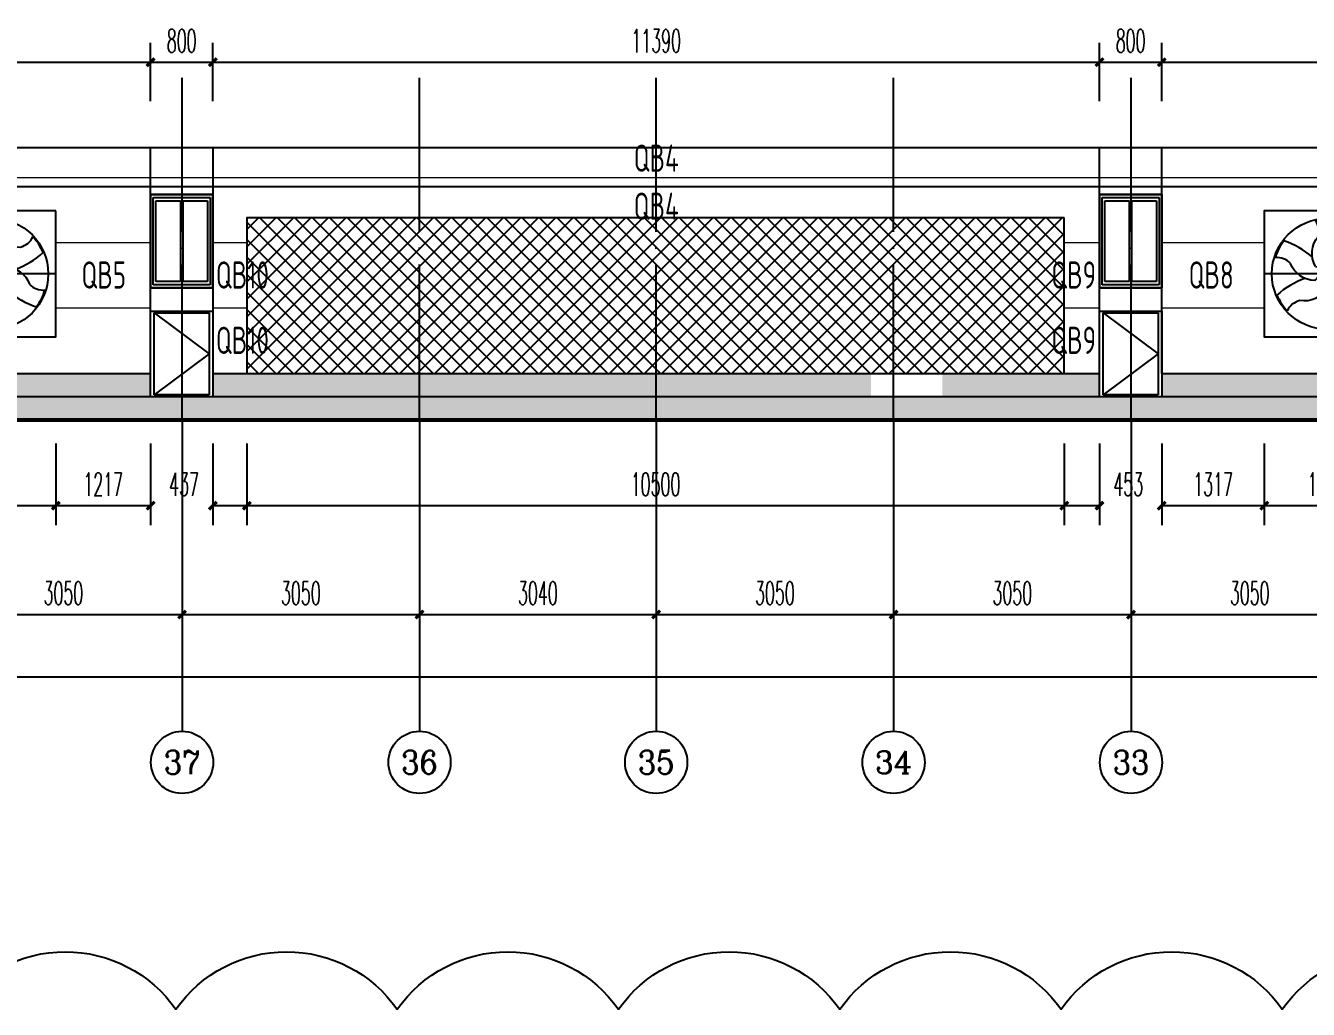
# Model space of a CAD drawing. Extents: x -472275 to 124489, y 67522 to 154054.
# Drawn here: x -444680 to -428202, y 88382 to 101028 of the extents above; entities that cross this region are included whole.
import ezdxf
from ezdxf.enums import TextEntityAlignment as Align

# ---------------------------------------------------------------- set-up
doc = ezdxf.new("R2010")
doc.units = 0
doc.header["$LTSCALE"] = 1000
doc.header["$MEASUREMENT"] = 0
doc.linetypes.add('DOTE', pattern=[2.42, 2, -0.2, 0.02, -0.2])
doc.linetypes.add('STRICHPUNKT', pattern=[25.4, 12.7, -6.35, 0, -6.35])
doc.layers.add('0_WALL PANEL', color=3, linetype='Continuous', lineweight=20)
for name, color, linetype in [('AXIS', 3, 'Continuous'), ('AXIS_TEXT', 7, 'Continuous'), ('DOTE', 1, 'DOTE'), ('EM50', 253, 'Continuous'), ('MITTELLINIE', 3, 'STRICHPUNKT'), ('PUB_DIM', 3, 'Continuous'), ('PUB_TEXT', 7, 'Continuous'), ('WALL', 7, 'Continuous'), ('建-立-门窗', 4, 'Continuous'), ('建-轴-标注', 3, 'Continuous')]:
    doc.layers.add(name, color=color, linetype=linetype)
doc.styles.add('_TCH_AXIS', font='COMPLEX', dxfattribs={"bigfont": 'GBCBIG'})
doc.styles.add('_TCH_DIM_T3', font='SIMPLEX.shx', dxfattribs={"width": 0.5, "bigfont": 'GBCBIG.shx'})
doc.styles.add('COMPLEX', font='COMPLEX')
doc.styles.add('TCCAD_Dimension', font='Tssdeng.shx', dxfattribs={"width": 0.7, "bigfont": 'hztxt.shx'})
doc.dimstyles.new('_TCH_ARCH&&100', dxfattribs={"dimtxt": 297.5, "dimasz": 100, "dimexe": 250, "dimexo": 300, "dimgap": 126.25, "dimtad": 1, "dimdec": 0, "dimzin": 0, "dimdsep": 46, "dimtxsty": '_TCH_DIM_T3', "dimblk": 'ARCHTICK', "dimcen": 0.09, "dimclrt": 7, "dimazin": 2, "dimtfac": 1, "dimtdec": 0, "dimtix": 1, "dimtmove": 2, "dimatfit": 3, "dimfxl": 1, "dimtolj": 1, "dimtzin": 0, "dimarcsym": 0})

# ---------------------------------------------------------------- blocks, each defined once
blk = doc.blocks.new('ELEVOPENINGLIB$SYSLIB$00000313')
for p, q in [((900, 2400), (0, 2400)), ((0, 2400), (0, 2000)), ((51.725, 2349.895), (51.725, 50.105)), ((848.275, 2349.895), (51.725, 2349.895)), ((848.275, 50.105), (848.275, 2349.895)), ((900, 2000), (900, 2400)), ((0, 2000), (0, 0)), ((900, 0), (900, 2000)), ((0, 0), (900, 0)), ((51.725, 50.105), (848.275, 50.105))]:
    blk.add_line(p, q)
at = {"color": 4}
for p, q in [((848.275, 2349.895), (51.725, 1200)), ((51.725, 1200), (848.275, 50.105))]:
    blk.add_line(p, q, dxfattribs=at)
blk = doc.blocks.new('ELEVOPENINGLIB$SYSLIB$00000163')
for p, q in [((0, 1500), (0, 0)), ((1200, 1500), (0, 1500)), ((50, 1450), (50, 50)), ((1150, 1450), (50, 1450)), ((1150, 50), (1150, 1450)), ((1200, 0), (1200, 1500)), ((100, 1400), (100, 100)), ((575, 1400), (100, 1400)), ((575, 100), (575, 1400)), ((625, 1400), (625, 100)), ((1100, 1400), (625, 1400)), ((1100, 100), (1100, 1400)), ((0, 0), (1200, 0)), ((50, 50), (1150, 50)), ((100, 100), (575, 100)), ((625, 100), (1100, 100))]:
    blk.add_line(p, q)
blk = doc.blocks.new('56风机')
at = {"color": 4}
blk.add_lwpolyline([(145037, 325361), (146657, 325361), (146657, 323741), (145037, 323741)], close=True, dxfattribs=at)
at = {"layer": 'EM50', "extrusion": (0, 0, -1)}
blk.add_circle((-145847, 324551), 713, dxfattribs=at)
for centre, radius, start, end in [((-146785, 325028), 1049, 349.1582, 12.0925), ((-145847, 324551), 702, 82.8151, 102.6914), ((-146203, 325097), 245, 343.8915, 34.7446), ((-145847, 324551), 702, 22.8151, 42.6914), ((-145552, 325132), 245, 283.8915, 334.7446), ((-146729, 323977), 1049, 49.1585, 72.0925), ((-145847, 324551), 702, 142.8151, 162.6914), ((-145903, 325602), 1049, 289.1581, 312.0924), ((-145466, 324406), 320, 133.8536, 168.6939), ((-145531, 324809), 320, 193.8536, 228.6944), ((-145912, 324953), 320, 253.8536, 288.6936), ((-146228, 324696), 320, 313.8536, 348.6934), ((-146497, 324516), 245, 43.8915, 94.7446), ((-145782, 324149), 320, 73.8536, 108.6934), ((-146163, 324293), 320, 13.8536, 48.6929), ((-145791, 323500), 1049, 109.1583, 132.0925), ((-145197, 324586), 245, 223.8915, 274.7446), ((-145847, 324551), 702, 322.8151, 342.6914), ((-144965, 325125), 1049, 229.1581, 252.0925), ((-144909, 324074), 1049, 169.1584, 192.0925), ((-146142, 323970), 245, 103.8915, 154.7446), ((-145847, 324551), 702, 202.8151, 222.6914), ((-145491, 324005), 245, 163.8915, 214.7446), ((-145847, 324551), 702, 262.8151, 282.6914)]:
    blk.add_arc(centre, radius, start, end, dxfattribs=at)
at = {"layer": 'EM50'}
for centre, start, end in [((145709, 324813), 330.2202, 39.9265), ((145552, 324563), 30.2202, 99.9265), ((145689, 324301), 90.22, 159.9263), ((146005, 324801), 270.2199, 339.9262), ((145985, 324289), 150.2202, 219.9265), ((146142, 324539), 210.2202, 279.9265)]:
    blk.add_arc(centre, 336, start, end, dxfattribs=at)
at = {"layer": 'MITTELLINIE'}
for p, q in [((145847, 323741), (145847, 325361)), ((145037, 324551), (146657, 324551))]:
    blk.add_line(p, q, dxfattribs=at)
blk = doc.blocks.new('_ArchTick')
at = {"color": 0, "linetype": 'ByBlock', "const_width": 0.4}
blk.add_lwpolyline([(-0.5, -0.5), (0.5, 0.5)], dxfattribs=at)
blk = doc.blocks.new('*D22')
at = {"layer": 'Defpoints', "color": 0, "transparency": 16777216}
for p in [(-431338, 95957), (-430885, 95957), (-430885, 94857)]:
    blk.add_point(p, dxfattribs=at)
at = {"layer": 'PUB_DIM', "color": 0, "lineweight": -2, "transparency": 16777216}
for p, q in [((-431338, 95657), (-431338, 94607)), ((-430885, 95657), (-430885, 94607)), ((-431338, 94857), (-430885, 94857))]:
    blk.add_line(p, q, dxfattribs=at)
at = {"layer": 'PUB_DIM', "color": 0, "lineweight": -2, "transparency": 16777216, "xscale": 100, "yscale": 100, "zscale": 100, "rotation": 180}
blk.add_blockref('_ArchTick', (-431338, 94857), dxfattribs=at)
at = {"layer": 'PUB_DIM', "color": 0, "lineweight": -2, "transparency": 16777216, "xscale": 100, "yscale": 100, "zscale": 100}
blk.add_blockref('_ArchTick', (-430885, 94857), dxfattribs=at)
at = {"layer": 'PUB_DIM', "color": 7, "transparency": 16777216, "insert": (-430515, 95132), "char_height": 297.5, "attachment_point": 5, "style": '_TCH_DIM_T3'}
blk.add_mtext('\\A1;453', dxfattribs=at)
blk = doc.blocks.new('*D23')
at = {"layer": 'Defpoints', "color": 0, "transparency": 16777216}
for p in [(-441838, 95957), (-431338, 95957), (-431338, 94857)]:
    blk.add_point(p, dxfattribs=at)
at = {"layer": 'PUB_DIM', "color": 0, "lineweight": -2, "transparency": 16777216}
for p, q in [((-441838, 95657), (-441838, 94607)), ((-431338, 95657), (-431338, 94607)), ((-441838, 94857), (-431338, 94857))]:
    blk.add_line(p, q, dxfattribs=at)
at = {"layer": 'PUB_DIM', "color": 0, "lineweight": -2, "transparency": 16777216, "xscale": 100, "yscale": 100, "zscale": 100, "rotation": 180}
blk.add_blockref('_ArchTick', (-441838, 94857), dxfattribs=at)
at = {"layer": 'PUB_DIM', "color": 0, "lineweight": -2, "transparency": 16777216, "xscale": 100, "yscale": 100, "zscale": 100}
blk.add_blockref('_ArchTick', (-431338, 94857), dxfattribs=at)
at = {"layer": 'PUB_DIM', "color": 7, "transparency": 16777216, "insert": (-436588, 95132), "char_height": 297.5, "attachment_point": 5, "style": '_TCH_DIM_T3'}
blk.add_mtext('\\A1;10500', dxfattribs=at)
blk = doc.blocks.new('*D24')
at = {"layer": 'Defpoints', "color": 0, "transparency": 16777216}
for p in [(-442275, 95957), (-441838, 95957), (-441838, 94857)]:
    blk.add_point(p, dxfattribs=at)
at = {"layer": 'PUB_DIM', "color": 0, "lineweight": -2, "transparency": 16777216}
for p, q in [((-442275, 95657), (-442275, 94607)), ((-441838, 95657), (-441838, 94607)), ((-442275, 94857), (-441838, 94857))]:
    blk.add_line(p, q, dxfattribs=at)
at = {"layer": 'PUB_DIM', "color": 0, "lineweight": -2, "transparency": 16777216, "xscale": 100, "yscale": 100, "zscale": 100, "rotation": 180}
blk.add_blockref('_ArchTick', (-442275, 94857), dxfattribs=at)
at = {"layer": 'PUB_DIM', "color": 0, "lineweight": -2, "transparency": 16777216, "xscale": 100, "yscale": 100, "zscale": 100}
blk.add_blockref('_ArchTick', (-441838, 94857), dxfattribs=at)
at = {"layer": 'PUB_DIM', "color": 7, "transparency": 16777216, "insert": (-442645, 95132), "char_height": 297.5, "attachment_point": 5, "style": '_TCH_DIM_T3'}
blk.add_mtext('\\A1;437', dxfattribs=at)
blk = doc.blocks.new('*D25')
at = {"layer": 'Defpoints', "color": 0, "transparency": 16777216}
for p in [(-444292, 95957), (-443075, 95957), (-443075, 94857)]:
    blk.add_point(p, dxfattribs=at)
at = {"layer": 'PUB_DIM', "color": 0, "lineweight": -2, "transparency": 16777216}
for p, q in [((-444292, 95657), (-444292, 94607)), ((-443075, 95657), (-443075, 94607)), ((-444292, 94857), (-443075, 94857))]:
    blk.add_line(p, q, dxfattribs=at)
at = {"layer": 'PUB_DIM', "color": 0, "lineweight": -2, "transparency": 16777216, "xscale": 100, "yscale": 100, "zscale": 100, "rotation": 180}
blk.add_blockref('_ArchTick', (-444292, 94857), dxfattribs=at)
at = {"layer": 'PUB_DIM', "color": 0, "lineweight": -2, "transparency": 16777216, "xscale": 100, "yscale": 100, "zscale": 100}
blk.add_blockref('_ArchTick', (-443075, 94857), dxfattribs=at)
at = {"layer": 'PUB_DIM', "color": 7, "transparency": 16777216, "insert": (-443684, 95132), "char_height": 297.5, "attachment_point": 5, "style": '_TCH_DIM_T3'}
blk.add_mtext('\\A1;1217', dxfattribs=at)
blk = doc.blocks.new('*D26')
at = {"layer": 'Defpoints', "color": 0, "transparency": 16777216}
for p in [(-445912, 95957), (-444292, 95957), (-444292, 94857)]:
    blk.add_point(p, dxfattribs=at)
at = {"layer": 'PUB_DIM', "color": 0, "lineweight": -2, "transparency": 16777216}
for p, q in [((-445912, 95657), (-445912, 94607)), ((-444292, 95657), (-444292, 94607)), ((-445912, 94857), (-444292, 94857))]:
    blk.add_line(p, q, dxfattribs=at)
at = {"layer": 'PUB_DIM', "color": 0, "lineweight": -2, "transparency": 16777216, "xscale": 100, "yscale": 100, "zscale": 100, "rotation": 180}
blk.add_blockref('_ArchTick', (-445912, 94857), dxfattribs=at)
at = {"layer": 'PUB_DIM', "color": 0, "lineweight": -2, "transparency": 16777216, "xscale": 100, "yscale": 100, "zscale": 100}
blk.add_blockref('_ArchTick', (-444292, 94857), dxfattribs=at)
at = {"layer": 'PUB_DIM', "color": 7, "transparency": 16777216, "insert": (-445102, 95132), "char_height": 297.5, "attachment_point": 5, "style": '_TCH_DIM_T3'}
blk.add_mtext('\\A1;1620', dxfattribs=at)
blk = doc.blocks.new('*D37')
at = {"layer": 'Defpoints', "color": 0, "transparency": 16777216}
for p in [(-428768, 95957), (-427148, 95957), (-427148, 94857)]:
    blk.add_point(p, dxfattribs=at)
at = {"layer": 'PUB_DIM', "color": 0, "lineweight": -2, "transparency": 16777216}
for p, q in [((-428768, 95657), (-428768, 94607)), ((-427148, 95657), (-427148, 94607)), ((-428768, 94857), (-427148, 94857))]:
    blk.add_line(p, q, dxfattribs=at)
at = {"layer": 'PUB_DIM', "color": 0, "lineweight": -2, "transparency": 16777216, "xscale": 100, "yscale": 100, "zscale": 100, "rotation": 180}
blk.add_blockref('_ArchTick', (-428768, 94857), dxfattribs=at)
at = {"layer": 'PUB_DIM', "color": 0, "lineweight": -2, "transparency": 16777216, "xscale": 100, "yscale": 100, "zscale": 100}
blk.add_blockref('_ArchTick', (-427148, 94857), dxfattribs=at)
at = {"layer": 'PUB_DIM', "color": 7, "transparency": 16777216, "insert": (-427958, 95132), "char_height": 297.5, "attachment_point": 5, "style": '_TCH_DIM_T3'}
blk.add_mtext('\\A1;1620', dxfattribs=at)
blk = doc.blocks.new('*D38')
at = {"layer": 'Defpoints', "color": 0, "transparency": 16777216}
for p in [(-430085, 95957), (-428768, 95957), (-428768, 94857)]:
    blk.add_point(p, dxfattribs=at)
at = {"layer": 'PUB_DIM', "color": 0, "lineweight": -2, "transparency": 16777216}
for p, q in [((-430085, 95657), (-430085, 94607)), ((-428768, 95657), (-428768, 94607)), ((-430085, 94857), (-428768, 94857))]:
    blk.add_line(p, q, dxfattribs=at)
at = {"layer": 'PUB_DIM', "color": 0, "lineweight": -2, "transparency": 16777216, "xscale": 100, "yscale": 100, "zscale": 100, "rotation": 180}
blk.add_blockref('_ArchTick', (-430085, 94857), dxfattribs=at)
at = {"layer": 'PUB_DIM', "color": 0, "lineweight": -2, "transparency": 16777216, "xscale": 100, "yscale": 100, "zscale": 100}
blk.add_blockref('_ArchTick', (-428768, 94857), dxfattribs=at)
at = {"layer": 'PUB_DIM', "color": 7, "transparency": 16777216, "insert": (-429426, 95132), "char_height": 297.5, "attachment_point": 5, "style": '_TCH_DIM_T3'}
blk.add_mtext('\\A1;1317', dxfattribs=at)
blk = doc.blocks.new('*D77')
at = {"layer": 'Defpoints', "color": 0, "transparency": 16777216}
for p in [(-443075, 100557), (-454465, 99757), (-443075, 99757)]:
    blk.add_point(p, dxfattribs=at)
at = {"layer": 'PUB_DIM', "color": 0, "lineweight": -2, "transparency": 16777216}
for p, q in [((-454465, 100057), (-454465, 100807)), ((-443075, 100057), (-443075, 100807)), ((-454465, 100557), (-443075, 100557))]:
    blk.add_line(p, q, dxfattribs=at)
at = {"layer": 'PUB_DIM', "color": 0, "lineweight": -2, "transparency": 16777216, "xscale": 100, "yscale": 100, "zscale": 100, "rotation": 180}
blk.add_blockref('_ArchTick', (-454465, 100557), dxfattribs=at)
at = {"layer": 'PUB_DIM', "color": 0, "lineweight": -2, "transparency": 16777216, "xscale": 100, "yscale": 100, "zscale": 100}
blk.add_blockref('_ArchTick', (-443075, 100557), dxfattribs=at)
at = {"layer": 'PUB_DIM', "color": 7, "transparency": 16777216, "insert": (-448770, 100832), "char_height": 297.5, "attachment_point": 5, "style": '_TCH_DIM_T3'}
blk.add_mtext('\\A1;11390', dxfattribs=at)
blk = doc.blocks.new('*D78')
at = {"layer": 'Defpoints', "color": 0, "transparency": 16777216}
for p in [(-442275, 100557), (-443075, 99757), (-442275, 99757)]:
    blk.add_point(p, dxfattribs=at)
at = {"layer": 'PUB_DIM', "color": 0, "lineweight": -2, "transparency": 16777216}
for p, q in [((-443075, 100057), (-443075, 100807)), ((-442275, 100057), (-442275, 100807)), ((-443075, 100557), (-442275, 100557))]:
    blk.add_line(p, q, dxfattribs=at)
at = {"layer": 'PUB_DIM', "color": 0, "lineweight": -2, "transparency": 16777216, "xscale": 100, "yscale": 100, "zscale": 100, "rotation": 180}
blk.add_blockref('_ArchTick', (-443075, 100557), dxfattribs=at)
at = {"layer": 'PUB_DIM', "color": 0, "lineweight": -2, "transparency": 16777216, "xscale": 100, "yscale": 100, "zscale": 100}
blk.add_blockref('_ArchTick', (-442275, 100557), dxfattribs=at)
at = {"layer": 'PUB_DIM', "color": 7, "transparency": 16777216, "insert": (-442675, 100832), "char_height": 297.5, "attachment_point": 5, "style": '_TCH_DIM_T3'}
blk.add_mtext('\\A1;800', dxfattribs=at)
blk = doc.blocks.new('*D79')
at = {"layer": 'Defpoints', "color": 0, "transparency": 16777216}
for p in [(-430885, 100557), (-442275, 99757), (-430885, 99757)]:
    blk.add_point(p, dxfattribs=at)
at = {"layer": 'PUB_DIM', "color": 0, "lineweight": -2, "transparency": 16777216}
for p, q in [((-442275, 100057), (-442275, 100807)), ((-430885, 100057), (-430885, 100807)), ((-442275, 100557), (-430885, 100557))]:
    blk.add_line(p, q, dxfattribs=at)
at = {"layer": 'PUB_DIM', "color": 0, "lineweight": -2, "transparency": 16777216, "xscale": 100, "yscale": 100, "zscale": 100, "rotation": 180}
blk.add_blockref('_ArchTick', (-442275, 100557), dxfattribs=at)
at = {"layer": 'PUB_DIM', "color": 0, "lineweight": -2, "transparency": 16777216, "xscale": 100, "yscale": 100, "zscale": 100}
blk.add_blockref('_ArchTick', (-430885, 100557), dxfattribs=at)
at = {"layer": 'PUB_DIM', "color": 7, "transparency": 16777216, "insert": (-436580, 100832), "char_height": 297.5, "attachment_point": 5, "style": '_TCH_DIM_T3'}
blk.add_mtext('\\A1;11390', dxfattribs=at)
blk = doc.blocks.new('*D80')
at = {"layer": 'Defpoints', "color": 0, "transparency": 16777216}
for p in [(-430085, 100557), (-430885, 99757), (-430085, 99757)]:
    blk.add_point(p, dxfattribs=at)
at = {"layer": 'PUB_DIM', "color": 0, "lineweight": -2, "transparency": 16777216}
for p, q in [((-430885, 100057), (-430885, 100807)), ((-430085, 100057), (-430085, 100807)), ((-430885, 100557), (-430085, 100557))]:
    blk.add_line(p, q, dxfattribs=at)
at = {"layer": 'PUB_DIM', "color": 0, "lineweight": -2, "transparency": 16777216, "xscale": 100, "yscale": 100, "zscale": 100, "rotation": 180}
blk.add_blockref('_ArchTick', (-430885, 100557), dxfattribs=at)
at = {"layer": 'PUB_DIM', "color": 0, "lineweight": -2, "transparency": 16777216, "xscale": 100, "yscale": 100, "zscale": 100}
blk.add_blockref('_ArchTick', (-430085, 100557), dxfattribs=at)
at = {"layer": 'PUB_DIM', "color": 7, "transparency": 16777216, "insert": (-430485, 100832), "char_height": 297.5, "attachment_point": 5, "style": '_TCH_DIM_T3'}
blk.add_mtext('\\A1;800', dxfattribs=at)
blk = doc.blocks.new('*D81')
at = {"layer": 'Defpoints', "color": 0, "transparency": 16777216}
for p in [(-418695, 100557), (-430085, 99757), (-418695, 99757)]:
    blk.add_point(p, dxfattribs=at)
at = {"layer": 'PUB_DIM', "color": 0, "lineweight": -2, "transparency": 16777216}
for p, q in [((-430085, 100057), (-430085, 100807)), ((-418695, 100057), (-418695, 100807)), ((-430085, 100557), (-418695, 100557))]:
    blk.add_line(p, q, dxfattribs=at)
at = {"layer": 'PUB_DIM', "color": 0, "lineweight": -2, "transparency": 16777216, "xscale": 100, "yscale": 100, "zscale": 100, "rotation": 180}
blk.add_blockref('_ArchTick', (-430085, 100557), dxfattribs=at)
at = {"layer": 'PUB_DIM', "color": 0, "lineweight": -2, "transparency": 16777216, "xscale": 100, "yscale": 100, "zscale": 100}
blk.add_blockref('_ArchTick', (-418695, 100557), dxfattribs=at)
at = {"layer": 'PUB_DIM', "color": 7, "transparency": 16777216, "insert": (-424390, 100832), "char_height": 297.5, "attachment_point": 5, "style": '_TCH_DIM_T3'}
blk.add_mtext('\\A1;11390', dxfattribs=at)
blk = doc.blocks.new('*D140')
at = {"layer": 'AXIS', "color": 0, "lineweight": -2, "transparency": 16777216}
for p, q in [((-430480, 95657), (-430480, 93207)), ((-427430, 95657), (-427430, 93207)), ((-430480, 93457), (-427430, 93457))]:
    blk.add_line(p, q, dxfattribs=at)
at = {"layer": 'Defpoints', "color": 0, "transparency": 16777216}
for p in [(-430480, 95957), (-427430, 95957), (-427430, 93457)]:
    blk.add_point(p, dxfattribs=at)
at = {"layer": 'AXIS', "color": 0, "lineweight": -2, "transparency": 16777216, "xscale": 100, "yscale": 100, "zscale": 100, "rotation": 180}
blk.add_blockref('_ArchTick', (-430480, 93457), dxfattribs=at)
at = {"layer": 'AXIS', "color": 0, "lineweight": -2, "transparency": 16777216, "xscale": 100, "yscale": 100, "zscale": 100}
blk.add_blockref('_ArchTick', (-427430, 93457), dxfattribs=at)
at = {"layer": 'AXIS', "color": 7, "transparency": 16777216, "insert": (-428955, 93732), "char_height": 297.5, "attachment_point": 5, "style": '_TCH_DIM_T3'}
blk.add_mtext('\\A1;3050', dxfattribs=at)
blk = doc.blocks.new('*D141')
at = {"layer": 'AXIS', "color": 0, "lineweight": -2, "transparency": 16777216}
for p, q in [((-433530, 95657), (-433530, 93207)), ((-430480, 95657), (-430480, 93207)), ((-433530, 93457), (-430480, 93457))]:
    blk.add_line(p, q, dxfattribs=at)
at = {"layer": 'Defpoints', "color": 0, "transparency": 16777216}
for p in [(-433530, 95957), (-430480, 95957), (-430480, 93457)]:
    blk.add_point(p, dxfattribs=at)
at = {"layer": 'AXIS', "color": 0, "lineweight": -2, "transparency": 16777216, "xscale": 100, "yscale": 100, "zscale": 100, "rotation": 180}
blk.add_blockref('_ArchTick', (-433530, 93457), dxfattribs=at)
at = {"layer": 'AXIS', "color": 0, "lineweight": -2, "transparency": 16777216, "xscale": 100, "yscale": 100, "zscale": 100}
blk.add_blockref('_ArchTick', (-430480, 93457), dxfattribs=at)
at = {"layer": 'AXIS', "color": 7, "transparency": 16777216, "insert": (-432005, 93732), "char_height": 297.5, "attachment_point": 5, "style": '_TCH_DIM_T3'}
blk.add_mtext('\\A1;3050', dxfattribs=at)
blk = doc.blocks.new('*D142')
at = {"layer": 'AXIS', "color": 0, "lineweight": -2, "transparency": 16777216}
for p, q in [((-436580, 95657), (-436580, 93207)), ((-433530, 95657), (-433530, 93207)), ((-436580, 93457), (-433530, 93457))]:
    blk.add_line(p, q, dxfattribs=at)
at = {"layer": 'Defpoints', "color": 0, "transparency": 16777216}
for p in [(-436580, 95957), (-433530, 95957), (-433530, 93457)]:
    blk.add_point(p, dxfattribs=at)
at = {"layer": 'AXIS', "color": 0, "lineweight": -2, "transparency": 16777216, "xscale": 100, "yscale": 100, "zscale": 100, "rotation": 180}
blk.add_blockref('_ArchTick', (-436580, 93457), dxfattribs=at)
at = {"layer": 'AXIS', "color": 0, "lineweight": -2, "transparency": 16777216, "xscale": 100, "yscale": 100, "zscale": 100}
blk.add_blockref('_ArchTick', (-433530, 93457), dxfattribs=at)
at = {"layer": 'AXIS', "color": 7, "transparency": 16777216, "insert": (-435055, 93732), "char_height": 297.5, "attachment_point": 5, "style": '_TCH_DIM_T3'}
blk.add_mtext('\\A1;3050', dxfattribs=at)
blk = doc.blocks.new('*D143')
at = {"layer": 'AXIS', "color": 0, "lineweight": -2, "transparency": 16777216}
for p, q in [((-439620, 95657), (-439620, 93207)), ((-436580, 95657), (-436580, 93207)), ((-439620, 93457), (-436580, 93457))]:
    blk.add_line(p, q, dxfattribs=at)
at = {"layer": 'Defpoints', "color": 0, "transparency": 16777216}
for p in [(-439620, 95957), (-436580, 95957), (-436580, 93457)]:
    blk.add_point(p, dxfattribs=at)
at = {"layer": 'AXIS', "color": 0, "lineweight": -2, "transparency": 16777216, "xscale": 100, "yscale": 100, "zscale": 100, "rotation": 180}
blk.add_blockref('_ArchTick', (-439620, 93457), dxfattribs=at)
at = {"layer": 'AXIS', "color": 0, "lineweight": -2, "transparency": 16777216, "xscale": 100, "yscale": 100, "zscale": 100}
blk.add_blockref('_ArchTick', (-436580, 93457), dxfattribs=at)
at = {"layer": 'AXIS', "color": 7, "transparency": 16777216, "insert": (-438100, 93732), "char_height": 297.5, "attachment_point": 5, "style": '_TCH_DIM_T3'}
blk.add_mtext('\\A1;3040', dxfattribs=at)
blk = doc.blocks.new('*D144')
at = {"layer": 'AXIS', "color": 0, "lineweight": -2, "transparency": 16777216}
for p, q in [((-442670, 95657), (-442670, 93207)), ((-439620, 95657), (-439620, 93207)), ((-442670, 93457), (-439620, 93457))]:
    blk.add_line(p, q, dxfattribs=at)
at = {"layer": 'Defpoints', "color": 0, "transparency": 16777216}
for p in [(-442670, 95957), (-439620, 95957), (-439620, 93457)]:
    blk.add_point(p, dxfattribs=at)
at = {"layer": 'AXIS', "color": 0, "lineweight": -2, "transparency": 16777216, "xscale": 100, "yscale": 100, "zscale": 100, "rotation": 180}
blk.add_blockref('_ArchTick', (-442670, 93457), dxfattribs=at)
at = {"layer": 'AXIS', "color": 0, "lineweight": -2, "transparency": 16777216, "xscale": 100, "yscale": 100, "zscale": 100}
blk.add_blockref('_ArchTick', (-439620, 93457), dxfattribs=at)
at = {"layer": 'AXIS', "color": 7, "transparency": 16777216, "insert": (-441145, 93732), "char_height": 297.5, "attachment_point": 5, "style": '_TCH_DIM_T3'}
blk.add_mtext('\\A1;3050', dxfattribs=at)
blk = doc.blocks.new('*D145')
at = {"layer": 'AXIS', "color": 0, "lineweight": -2, "transparency": 16777216}
for p, q in [((-445720, 95657), (-445720, 93207)), ((-442670, 95657), (-442670, 93207)), ((-445720, 93457), (-442670, 93457))]:
    blk.add_line(p, q, dxfattribs=at)
at = {"layer": 'Defpoints', "color": 0, "transparency": 16777216}
for p in [(-445720, 95957), (-442670, 95957), (-442670, 93457)]:
    blk.add_point(p, dxfattribs=at)
at = {"layer": 'AXIS', "color": 0, "lineweight": -2, "transparency": 16777216, "xscale": 100, "yscale": 100, "zscale": 100, "rotation": 180}
blk.add_blockref('_ArchTick', (-445720, 93457), dxfattribs=at)
at = {"layer": 'AXIS', "color": 0, "lineweight": -2, "transparency": 16777216, "xscale": 100, "yscale": 100, "zscale": 100}
blk.add_blockref('_ArchTick', (-442670, 93457), dxfattribs=at)
at = {"layer": 'AXIS', "color": 7, "transparency": 16777216, "insert": (-444195, 93732), "char_height": 297.5, "attachment_point": 5, "style": '_TCH_DIM_T3'}
blk.add_mtext('\\A1;3050', dxfattribs=at)
blk = doc.blocks.new('*D152')
at = {"layer": 'AXIS', "color": 0, "lineweight": -2, "transparency": 16777216}
for p, q in [((-462960, 95657), (-462960, 92407)), ((-333250, 95657), (-333250, 92407)), ((-462960, 92657), (-333250, 92657))]:
    blk.add_line(p, q, dxfattribs=at)
at = {"layer": 'Defpoints', "color": 0, "transparency": 16777216}
for p in [(-462960, 95957), (-333250, 95957), (-333250, 92657)]:
    blk.add_point(p, dxfattribs=at)
at = {"layer": 'AXIS', "color": 0, "lineweight": -2, "transparency": 16777216, "xscale": 100, "yscale": 100, "zscale": 100, "rotation": 180}
blk.add_blockref('_ArchTick', (-462960, 92657), dxfattribs=at)
at = {"layer": 'AXIS', "color": 0, "lineweight": -2, "transparency": 16777216, "xscale": 100, "yscale": 100, "zscale": 100}
blk.add_blockref('_ArchTick', (-333250, 92657), dxfattribs=at)
at = {"layer": 'AXIS', "color": 7, "transparency": 16777216, "insert": (-398105, 92932), "char_height": 297.5, "attachment_point": 5, "style": '_TCH_DIM_T3'}
blk.add_mtext('\\A1;129710', dxfattribs=at)
blk = doc.blocks.new('_AXISO')
blk.add_circle((0, 0), 0.5)
at = {"layer": 'AXIS_TEXT', "style": 'COMPLEX', "width": 1.041667}
blk.add_attdef('A', text='', height=0.56, dxfattribs=at).set_placement((-0.25, -0.28), (0.25, -0.28), align=Align.FIT)

msp = doc.modelspace()

# ---------------------------------------------------------------- hatches: boundary and pattern name
at = {"layer": 'WALL'}
h = msp.add_hatch(dxfattribs=at)
h.set_pattern_fill('ANSI37', color=34, scale=100)
h.set_pattern_definition([(135, (-68437.8, 202625.94), (112.2532, 112.2532), []), (45, (-68437.8, 202625.94), (112.2532, -112.2532), [])])
h.paths.add_polyline_path([(-431338.1, 98557.3), (-441838.1, 98557.3), (-441838.1, 96557.3), (-431338.1, 96557.3)])
h = msp.add_hatch(dxfattribs=at)
h.set_pattern_fill('钢筋混凝土', color=9, scale=200)
h.set_pattern_definition([(135, (7289.3, 202625.94), (353.5534, 353.5534), []), (130, (7289.3, 202625.9), (-1434.5204, -125.5043), [150, -1650]), (185, (7289.3, 202626), (277.5027, 1504.3843), [120, -1320]), (79.5486, (7169.8, 202615.5), (-1157.0188, 1378.879), [127.4804, -1402.2842]), (133.8158, (7289.3, 203026), (-2134.482, -331.038), [225, -2475]), (83.3644, (7111.4, 202998.4), (-1869.325, 1948.236), [191.221, -2103.426]), (188.8158, (7289.3, 203026), (-1869.324, 1948.237), [180, -1980]), (159, (7089.3, 202925.9), (-1193.814, -805.2378), [150, -1650]), (214, (7089.3, 202926), (-486.6307, 1450.3), [120, -1320]), (108.5486, (6989.8, 202858.8), (-1680.4453, 645.061), [127.4804, -1402.2842]), (142.5, (7289.3, 202625.94), (-24.3197, 665.7877), [0, -1304, 0, -1340, 0, -1325]), (172.5, (7289.3, 202625.94), (-526.1391, 788.8234), [0, -764, 0, -1274, 0, -505]), (212.5, (7735.3, 202625.94), (-1067.6449, -45.10974), [0, -500, 0, -1560, 0, -2070]), (222.5, (7935.3, 202625.9), (-1166.3723, 200.21), [0, -650, 0, -1036, 0, -1470])])
h.paths.add_polyline_path([(-463035, 95957.3), (-463035, 96557.3), (-455265, 96557.3), (-455265, 96257.3), (-454465, 96257.3), (-454465, 96557.3), (-443075, 96557.3), (-443075, 96257.3), (-442275, 96257.3), (-442275, 96557.3), (-433818.7, 96557.3), (-433818.7, 96257.3), (-432904.7, 96257.3), (-432904.7, 96557.3), (-430885, 96557.3), (-430885, 96257.3), (-430085, 96257.3), (-430085, 96557.3), (-418695, 96557.3), (-418695, 96257.3), (-417895, 96257.3), (-417895, 96557.3), (-412065.2, 96557.3), (-412065.2, 96257.3), (-411151.2, 96257.3), (-411151.2, 96557.3), (-402694.7, 96557.3), (-402694.7, 96257.3), (-401894.7, 96257.3), (-401894.7, 96557.3), (-390504.7, 96557.3), (-390504.7, 96257.3), (-389704.7, 96257.3), (-389704.7, 96557.3), (-378314.7, 96557.3), (-378314.7, 96257.3), (-377514.7, 96257.3), (-377514.7, 96557.3), (-366124.7, 96557.3), (-366124.7, 96257.3), (-365324.7, 96257.3), (-365324.7, 96557.3), (-353934.7, 96557.3), (-353934.7, 96257.3), (-353134.7, 96257.3), (-353134.7, 96557.3), (-341744.7, 96557.3), (-341744.7, 96257.3), (-340944.7, 96257.3), (-340944.7, 96557.3), (-333174.7, 96557.3), (-333174.7, 95957.1)])

# ---------------------------------------------------------------- linework, layer by layer
at = {"color": 7}
for p, q in [((-443075, 96557.3), (-443075, 99457.3)), ((-442275, 99457.3), (-442275, 96557.3)), ((-430885, 96557.3), (-430885, 99457.3)), ((-430085, 96557.3), (-430085, 99457.3))]:
    msp.add_line(p, q, dxfattribs=at)
at = {"color": 4, "elevation": 0}
for points in [[(-442275, 98857.3), (-443075, 98857.3), (-443075, 97657.3), (-442275, 97657.3)], [(-443075, 97357.3), (-442275, 97357.3), (-442275, 96257.3), (-443075, 96257.3)]]:
    msp.add_lwpolyline(points, close=True, dxfattribs=at)
at = {"color": 4}
for points in [[(-430085, 98857.3), (-430885, 98857.3), (-430885, 97657.3), (-430085, 97657.3)], [(-430885, 97357.3), (-430085, 97357.3), (-430085, 96257.3), (-430885, 96257.3)]]:
    msp.add_lwpolyline(points, close=True, dxfattribs=at)
at = {"color": 1}
msp.add_lwpolyline([(-445592.4, 88382.8, -0.5205671), (-442749.7, 88382.8, -0.5205671), (-439907, 88382.8, -0.5205671), (-437064.3, 88382.8, -0.5205671), (-434221.6, 88382.8, -0.5205671), (-431378.9, 88382.8, -0.5205671), (-428536.3, 88382.8, -0.5205671), (-425693.6, 88382.8, -0.5205671)], format="xyb", dxfattribs=at)
at = {"layer": '0_WALL PANEL', "linetype": 'ByBlock'}
for p, q in [((-454465, 99077.3, 0), (-390494.7, 99077.3, 0)), ((-443075, 98237.3, 0), (-444292.3, 98237.3, 0)), ((-441838.1, 98237.3, 0), (-442275, 98237.3, 0)), ((-430885, 98237.3, 0), (-431338.1, 98237.3, 0)), ((-428767.6, 98237.3, 0), (-430085, 98237.3, 0)), ((-443075, 97397.3, 0), (-444292.3, 97397.3, 0)), ((-441838.1, 97397.3, 0), (-442275, 97397.3, 0)), ((-430885, 97397.3, 0), (-431338.1, 97397.3, 0)), ((-428767.6, 97397.3, 0), (-430085, 97397.3, 0))]:
    msp.add_line(p, q, dxfattribs=at)
at = {"layer": 'AXIS'}
for p, q in [((-442670, 95957.3), (-442670, 91957.3)), ((-439620, 95957.3), (-439620, 91957.3)), ((-436580, 95957.3), (-436580, 91957.3)), ((-433530, 95957.3), (-433530, 91957.3)), ((-430480, 95957.3), (-430480, 91957.3))]:
    msp.add_line(p, q, dxfattribs=at)
at = {"layer": 'DOTE'}
for p, q in [((-442670, 95957.3, 0), (-442670, 100356.8, 0)), ((-439620, 95957.3, 0), (-439620, 100356.8, 0)), ((-436580, 95957.3, 0), (-436580, 100356.8, 0)), ((-433530, 95957.3, 0), (-433530, 100356.8, 0)), ((-430480, 95957.3, 0), (-430480, 100356.8, 0))]:
    msp.add_line(p, q, dxfattribs=at)
at = {"layer": 'WALL', "color": 1}
for p, q in [((-329779.6, 98957.3), (-467410, 98957.3)), ((-329779.6, 96257.3), (-467410, 96257.3))]:
    msp.add_line(p, q, dxfattribs=at)
at = {"layer": 'WALL', "color": 7, "const_width": 50}
msp.add_lwpolyline([(-329779.6, 95957.3), (-359680.2, 95957.3), (-467410, 95957.3)], dxfattribs=at)
at = {"layer": '建-轴-标注', "color": 0}
for p, q in [((-432844.7, 99457.3, 0), (-463035, 99457.3, 0)), ((-454465, 96557.3, 0), (-443075, 96557.3)), ((-442275, 96557.3), (-430885, 96557.3))]:
    msp.add_line(p, q, dxfattribs=at)
at = {"layer": '建-轴-标注', "color": 0, "elevation": 0}
for points in [[(-418695, 99457.3), (-432844.7, 99457.3)], [(-432904.7, 96557.3), (-431440, 96557.3)], [(-430085, 96557.3), (-418695, 96557.3)]]:
    msp.add_lwpolyline(points, dxfattribs=at)
at = {"layer": '建-轴-标注', "color": 5, "elevation": 0}
msp.add_lwpolyline([(-431338.1, 98557.3), (-441838.1, 98557.3), (-441838.1, 96557.3), (-431338.1, 96557.3)], close=True, dxfattribs=at)

# ---------------------------------------------------------------- block references
at = {"color": 4, "xscale": -1}
for p in [(-299255.2, -226713.9, 0), (-282110.6, -226713.9)]:
    msp.add_blockref('56风机', p, dxfattribs=at)
at = {"layer": 'AXIS'}
ref = msp.add_blockref('_AXISO', (-442670, 91557.3), dxfattribs=dict(at, xscale=800, yscale=800, zscale=800))
ref.add_attrib('A', '37', dxfattribs={"layer": 'AXIS_TEXT', "height": 300.65, "style": '_TCH_AXIS'}).set_placement((-442906.2, 91407), (-442433.8, 91407), align=Align.FIT)
ref = msp.add_blockref('_AXISO', (-439620, 91557.3), dxfattribs=dict(at, xscale=800, yscale=800, zscale=800))
ref.add_attrib('A', '36', dxfattribs={"layer": 'AXIS_TEXT', "height": 300.65, "style": '_TCH_AXIS'}).set_placement((-439856.2, 91407), (-439383.8, 91407), align=Align.FIT)
ref = msp.add_blockref('_AXISO', (-436580, 91557.3), dxfattribs=dict(at, xscale=800, yscale=800, zscale=800))
ref.add_attrib('A', '35', dxfattribs={"layer": 'AXIS_TEXT', "height": 300.65, "style": '_TCH_AXIS'}).set_placement((-436816.2, 91407), (-436343.8, 91407), align=Align.FIT)
ref = msp.add_blockref('_AXISO', (-433530, 91557.3), dxfattribs=dict(at, xscale=800, yscale=800, zscale=800))
ref.add_attrib('A', '34', dxfattribs={"layer": 'AXIS_TEXT', "height": 288.12, "style": '_TCH_AXIS'}).set_placement((-433770.1, 91413.2), (-433289.9, 91413.2), align=Align.FIT)
ref = msp.add_blockref('_AXISO', (-430480, 91557.3), dxfattribs=dict(at, xscale=800, yscale=800, zscale=800))
ref.add_attrib('A', '33', dxfattribs={"layer": 'AXIS_TEXT', "height": 300.65, "style": '_TCH_AXIS'}).set_placement((-430716.2, 91407), (-430243.8, 91407), align=Align.FIT)
at = {"layer": '建-立-门窗', "color": 4, "xscale": -0.6666666666666666, "yscale": 0.8}
for p in [(-442275, 97657.3), (-430085, 97657.3, 0)]:
    msp.add_blockref('ELEVOPENINGLIB$SYSLIB$00000163', p, dxfattribs=at)
at = {"layer": '建-立-门窗', "color": 7, "xscale": -0.8888888888888888, "yscale": 0.4583333333333333}
for p in [(-442275, 96257.3), (-430085, 96257.3)]:
    msp.add_blockref('ELEVOPENINGLIB$SYSLIB$00000313', p, dxfattribs=at)

# ---------------------------------------------------------------- texts
at = {"layer": 'PUB_TEXT', "style": 'TCCAD_Dimension', "width": 0.7}
for s, p in [('QB4', (-436869.1, 99149.3, 0)), ('QB4', (-436869.1, 98531.3, 0)), ('QB5', (-443963.4, 97647.3, 0)), ('QB10', (-442236.1, 97647.3, 0)), ('QB9', (-431504.3, 97647.3, 0)), ('QB8', (-429740.2, 97647.3, 0)), ('QB10', (-442236.1, 96807.3, 0)), ('QB9', (-431504.3, 96807.3, 0))]:
    msp.add_text(s, height=350, dxfattribs=at).set_placement(p)

# ---------------------------------------------------------------- dimensions: what is measured, and where the dimension line sits
at = {"layer": 'AXIS'}
for p1, p2, distance, picture, middle in [((-462960, 95957.3), (-333249.7, 95957.3), -3300, '*D152', (-398104.9, 92932.3)), ((-445720, 95957.3), (-442670, 95957.3), -2500, '*D145', (-444195, 93732.3)), ((-442670, 95957.3), (-439620, 95957.3), -2500, '*D144', (-441145, 93732.3)), ((-439620, 95957.3), (-436580, 95957.3), -2500, '*D143', (-438100, 93732.3)), ((-436580, 95957.3), (-433530, 95957.3), -2500, '*D142', (-435055, 93732.3)), ((-433530, 95957.3), (-430480, 95957.3), -2500, '*D141', (-432005, 93732.3)), ((-430480, 95957.3), (-427430, 95957.3), -2500, '*D140', (-428955, 93732.3))]:
    dim = msp.add_aligned_dim(p1=p1, p2=p2, distance=distance, dimstyle='_TCH_ARCH&&100', dxfattribs=at)
    dim.commit()
    dim.dimension.update_dxf_attribs({"geometry": picture, "text_midpoint": middle})
at = {"layer": 'PUB_DIM'}
for p1, p2, distance, picture, middle in [((-454465, 99757.3), (-443075, 99757.3), 800, '*D77', (-448770, 100832.3)), ((-443075, 99757.3), (-442275, 99757.3), 800, '*D78', (-442675, 100832.3)), ((-442275, 99757.3), (-430885, 99757.3), 800, '*D79', (-436580, 100832.3)), ((-430885, 99757.3), (-430085, 99757.3), 800, '*D80', (-430485, 100832.3)), ((-430085, 99757.3), (-418695, 99757.3), 800, '*D81', (-424390, 100832.3)), ((-445912.3, 95957.3), (-444292.3, 95957.3), -1100, '*D26', (-445102.3, 95132.3)), ((-444292.3, 95957.3), (-443075, 95957.3), -1100, '*D25', (-443683.6, 95132.3)), ((-441838.1, 95957.3), (-431338.1, 95957.3), -1100, '*D23', (-436588.1, 95132.3)), ((-430085, 95957.3), (-428767.6, 95957.3), -1100, '*D38', (-429426.3, 95132.3)), ((-428767.6, 95957.3), (-427147.6, 95957.3), -1100, '*D37', (-427957.6, 95132.3))]:
    dim = msp.add_aligned_dim(p1=p1, p2=p2, distance=distance, dimstyle='_TCH_ARCH&&100', dxfattribs=at)
    dim.commit()
    dim.dimension.update_dxf_attribs({"geometry": picture, "text_midpoint": middle})
for base, p1, p2, picture, middle in [((-441838.1, 94857.3), (-442275, 95957.3), (-441838.1, 95957.3), '*D24', (-442645, 95132.3)), ((-430885, 94857.3), (-431338.1, 95957.3), (-430885, 95957.3), '*D22', (-430515, 95132.3))]:
    dim = msp.add_linear_dim(base=base, p1=p1, p2=p2, angle=0, dimstyle='_TCH_ARCH&&100', dxfattribs=at)
    dim.commit()
    dim.dimension.update_dxf_attribs({"geometry": picture, "text_midpoint": middle, "dimtype": 129})

doc.saveas('drawing.dxf')
